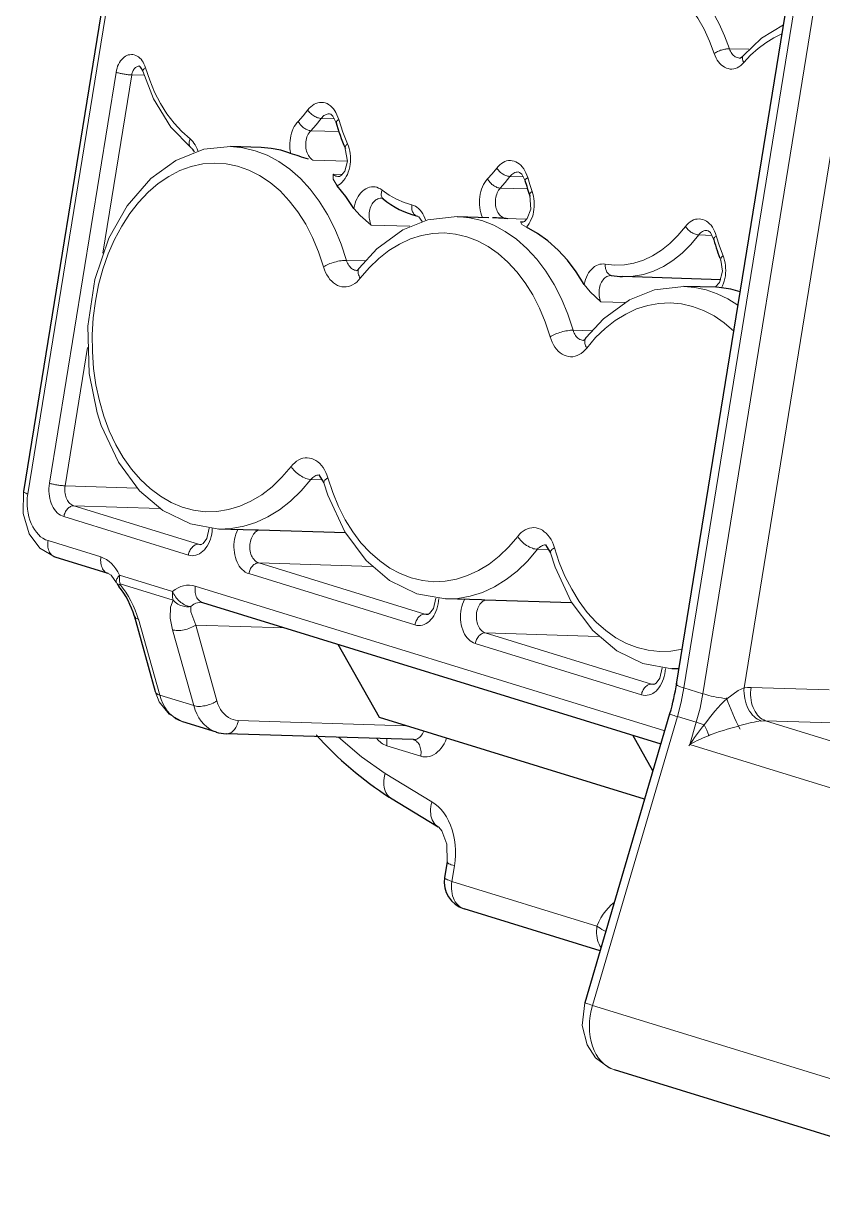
# Model space of a CAD drawing. Header units: millimetres. Extents: x 6 to 3615, y -854 to 0.
# Drawn here: x 82.63 to 85.349, y -129.661 to -125.717 of the extents above; entities that cross this region are included whole.
import ezdxf

# ---------------------------------------------------------------- set-up
doc = ezdxf.new("R2010")
doc.units = ezdxf.units.MM

msp = doc.modelspace()

# ---------------------------------------------------------------- linework, layer by layer
at = {"linetype": 'Continuous', "lineweight": 30}
for points in [[(84.8516, -127.9647), (85.3293, -125.0191)], [(82.9226, -125.5137), (82.6308, -127.3105)], [(83.4391, -126.1402), (83.3352, -126.1367)], [(83.5401, -126.16), (83.5067, -126.1496), (83.4734, -126.1431), (83.4391, -126.1402)], [(83.7543, -126.347), (83.727, -126.3072), (83.6977, -126.2709)], [(84.1058, -126.3743), (84.2137, -126.3778)], [(84.5374, -126.6055), (84.51, -126.5627), (84.4807, -126.5235), (84.4489, -126.4887), (84.4146, -126.4578), (84.3788, -126.432), (84.3415, -126.4111)], [(84.6298, -126.5752), (84.6308, -126.5752)], [(85.0027, -126.5896), (84.6691, -126.5791)], [(85.0042, -126.6169), (84.9873, -126.6154), (84.8759, -126.6125)], [(85.0678, -126.6308), (85.036, -126.6224), (85.0042, -126.6169)], [(83.636, -127.2538), (83.6524, -127.2806)], [(83.726, -127.4507), (83.4302, -127.4417), (83.4188, -127.4412), (83.295, -127.4377)], [(84.4061, -127.4914), (84.423, -127.5183)], [(82.9191, -127.5889), (82.7391, -127.5332)], [(83.2358, -127.6868), (83.2398, -127.6878), (84.7984, -128.1686)], [(84.4961, -127.6883), (84.2003, -127.6794), (84.1888, -127.6789), (84.0656, -127.6754)], [(83.0076, -127.7321), (83.0792, -127.9901)], [(84.7432, -128.3565), (83.8418, -128.0786), (83.7016, -127.83)], [(84.86, -127.9135), (84.8357, -127.913)], [(84.8282, -128.0666), (84.5398, -129.0485)], [(83.288, -128.1288), (83.1727, -128.093)], [(83.9572, -128.1536), (83.9567, -128.1536), (83.3213, -128.1343)], [(84.7715, -128.2605), (84.7029, -128.1392)], [(83.8791, -128.352), (84.0412, -128.4504)], [(84.0715, -128.5698), (84.0631, -128.6225)], [(84.5915, -128.872), (84.1292, -128.7294)], [(85.8862, -129.661), (84.6408, -129.2767)]]:
    msp.add_lwpolyline(points, dxfattribs=at)
at = {"linetype": 'Continuous', "lineweight": 13}
for points in [[(85.5317, -125.1856), (86.1198, -125.3666), (86.1347, -125.2731), (85.3542, -125.0325), (84.8769, -127.9781), (84.9411, -127.998), (85.3731, -125.3328)], [(85.7952, -125.3641), (85.5068, -125.3551), (85.0812, -127.9772)], [(82.9375, -125.5217), (82.6462, -127.3184)], [(85.0315, -125.8041), (85.0151, -125.7603), (84.9962, -125.7191), (84.9749, -125.6803), (84.951, -125.645), (84.9251, -125.6127), (84.8973, -125.5843), (84.868, -125.5595), (84.8366, -125.5386), (84.8043, -125.5217), (84.771, -125.5098), (84.7372, -125.5018), (84.7029, -125.4983)], [(84.9798, -125.8205), (84.9639, -125.7782), (84.9455, -125.7379), (84.9241, -125.7007), (84.9008, -125.6669), (84.8754, -125.636), (84.8476, -125.6092), (84.8183, -125.5858), (84.7879, -125.5669), (84.7561, -125.5525), (84.7233, -125.5426), (84.69, -125.5371), (84.6562, -125.5361), (84.6229, -125.5396), (84.5896, -125.548), (84.5567, -125.5605), (84.5254, -125.5774), (84.4946, -125.5987), (84.4653, -125.6241), (84.4379, -125.6534)], [(85.215, -125.7225), (85.1404, -125.7678), (85.0788, -125.8274)], [(85.21, -125.7539), (85.1822, -125.7668), (85.1548, -125.7837), (85.129, -125.8031), (85.1036, -125.8259), (85.0803, -125.8513)], [(85.0315, -125.8041), (85.0286, -125.8041), (85.0256, -125.8041), (85.0221, -125.8046), (85.0191, -125.8051), (85.0156, -125.8056), (85.0116, -125.8066), (85.0082, -125.8076), (85.0047, -125.8085), (85.0012, -125.8095), (84.9977, -125.811), (84.9942, -125.8125), (84.9908, -125.814), (84.9878, -125.8155), (84.9848, -125.817), (84.9823, -125.819), (84.9798, -125.8205)], [(85.0315, -125.8041), (85.033, -125.8085), (85.035, -125.813), (85.037, -125.817), (85.0395, -125.8205), (85.0425, -125.824), (85.045, -125.8269), (85.0484, -125.8294), (85.0514, -125.8314), (85.0549, -125.8334), (85.0584, -125.8344), (85.0619, -125.8354), (85.0653, -125.8359)], [(85.0315, -125.8041), (85.0977, -125.8061)], [(83.0459, -125.8687), (83.0439, -125.8622), (83.0409, -125.8558), (83.0379, -125.8503), (83.0344, -125.8448), (83.031, -125.8399), (83.027, -125.8359), (83.0225, -125.8319), (83.018, -125.8289), (83.0131, -125.8269), (83.0081, -125.825), (83.0031, -125.824), (82.9982, -125.824), (82.9927, -125.8245), (82.9877, -125.8254), (82.9827, -125.8274), (82.9783, -125.8299), (82.9733, -125.8329), (82.9688, -125.8369), (82.9648, -125.8414), (82.9609, -125.8458), (82.9574, -125.8513), (82.9544, -125.8573), (82.9514, -125.8637), (82.9494, -125.8702), (82.9474, -125.8772), (82.946, -125.8846)], [(84.9798, -125.8205), (84.9828, -125.8284), (84.9863, -125.8359), (84.9898, -125.8429), (84.9942, -125.8488), (84.9992, -125.8548), (85.0042, -125.8598), (85.0097, -125.8637), (85.0151, -125.8672), (85.0211, -125.8702), (85.0271, -125.8717), (85.0335, -125.8732), (85.0395, -125.8732), (85.046, -125.8727), (85.0519, -125.8712), (85.0579, -125.8687), (85.0638, -125.8652), (85.0698, -125.8612), (85.0748, -125.8568), (85.0803, -125.8513)], [(85.0788, -125.8274), (85.0773, -125.8289), (85.0768, -125.8309), (85.0758, -125.8329), (85.0758, -125.8354), (85.0758, -125.8379), (85.0758, -125.8404), (85.0768, -125.8429), (85.0773, -125.8458), (85.0788, -125.8483), (85.0803, -125.8513)], [(83.026, -125.8627), (83.0235, -125.8632), (83.021, -125.8632), (83.019, -125.8642), (83.0165, -125.8652), (83.0141, -125.8667), (83.0121, -125.8682), (83.0101, -125.8702), (83.0081, -125.8722), (83.0061, -125.8747), (83.0046, -125.8777), (83.0031, -125.8801), (83.0021, -125.8836), (83.0011, -125.8866), (83.0001, -125.8901), (82.9991, -125.8931)], [(83.0459, -125.8687), (83.0439, -125.8702), (83.0419, -125.8717), (83.0404, -125.8732), (83.0389, -125.8747), (83.0379, -125.8757), (83.0374, -125.8772), (83.0369, -125.8781), (83.0369, -125.8796), (83.0369, -125.8806)], [(83.2015, -126.1416), (83.1319, -126.071), (83.0732, -125.9751), (83.0369, -125.8806)], [(83.0459, -125.8687), (83.0603, -125.9115), (83.0772, -125.9522), (83.0971, -125.9905), (83.119, -126.0258), (83.1433, -126.0576), (83.1697, -126.086), (83.1975, -126.1108)], [(82.946, -125.8846), (82.7192, -127.2821)], [(83.0414, -125.8946), (82.9991, -125.8931), (82.9012, -126.4991)], [(82.946, -125.8846), (82.9484, -125.8851), (82.9514, -125.8861), (82.9539, -125.8866), (82.9574, -125.8876), (82.9604, -125.8881), (82.9638, -125.8886), (82.9668, -125.8896), (82.9703, -125.8901), (82.9738, -125.8906), (82.9773, -125.8911), (82.9808, -125.8916), (82.9842, -125.8921), (82.9877, -125.8926), (82.9907, -125.8926), (82.9937, -125.8931), (82.9967, -125.8931), (82.9996, -125.8931)], [(83.7031, -126.0447), (83.7006, -126.0367), (83.6972, -126.0288), (83.6937, -126.0213), (83.6897, -126.0149), (83.6852, -126.0084), (83.6798, -126.0029), (83.6748, -125.998), (83.6688, -125.994), (83.6634, -125.991), (83.6569, -125.9885), (83.6509, -125.987), (83.6445, -125.9865), (83.638, -125.987), (83.632, -125.988), (83.6256, -125.99), (83.6196, -125.993), (83.6136, -125.997), (83.6082, -126.0014), (83.6027, -126.0064), (83.5977, -126.0124)], [(83.5649, -126.0512), (83.5818, -126.0323), (83.5977, -126.0124)], [(83.5977, -126.0124), (83.5997, -126.0154), (83.6017, -126.0179), (83.6042, -126.0208), (83.6067, -126.0233), (83.6097, -126.0258), (83.6121, -126.0283), (83.6151, -126.0303), (83.6186, -126.0323), (83.6216, -126.0343), (83.6251, -126.0362), (83.6281, -126.0377), (83.631, -126.0387), (83.6345, -126.0397), (83.6375, -126.0407), (83.6405, -126.0412), (83.6435, -126.0412)], [(83.6713, -126.0258), (83.6673, -126.0258), (83.6638, -126.0268), (83.6599, -126.0278), (83.6564, -126.0298), (83.6529, -126.0318), (83.6494, -126.0343), (83.6464, -126.0377), (83.6435, -126.0412)], [(83.6942, -126.0561), (83.6827, -126.0333), (83.6758, -126.0268), (83.6713, -126.0258)], [(83.5649, -126.0512), (83.5604, -126.0566), (83.556, -126.0626), (83.552, -126.0691), (83.548, -126.076), (83.545, -126.084), (83.5425, -126.0914), (83.5401, -126.0999), (83.5386, -126.1083), (83.5376, -126.1168), (83.5366, -126.1257), (83.5366, -126.1342), (83.5371, -126.1431), (83.5381, -126.1516), (83.5401, -126.16)], [(83.5649, -126.0512), (83.5664, -126.0536), (83.5684, -126.0566), (83.5704, -126.0596), (83.5724, -126.0621), (83.5749, -126.0651), (83.5773, -126.0676), (83.5798, -126.0701), (83.5823, -126.072), (83.5853, -126.074), (83.5883, -126.076), (83.5908, -126.0775), (83.5937, -126.079), (83.5967, -126.0805), (83.5997, -126.0815), (83.6027, -126.082), (83.6052, -126.0825), (83.6077, -126.083)], [(83.6077, -126.083), (83.6261, -126.0626), (83.6435, -126.0412)], [(83.6887, -126.0427), (83.6435, -126.0412)], [(83.7031, -126.0447), (83.7011, -126.0462), (83.6991, -126.0477), (83.6977, -126.0487), (83.6962, -126.0502), (83.6952, -126.0517), (83.6947, -126.0527), (83.6942, -126.0536), (83.6937, -126.0551), (83.6942, -126.0561)], [(83.7031, -126.0447), (83.7165, -126.0875), (83.7325, -126.1272)], [(83.1975, -126.1108), (83.1965, -126.1143), (83.1955, -126.1173), (83.195, -126.1203), (83.1945, -126.1232), (83.1945, -126.1262), (83.195, -126.1292), (83.1955, -126.1317), (83.196, -126.1342), (83.197, -126.1362), (83.1985, -126.1382), (83.2, -126.1402), (83.2015, -126.1416)], [(83.2244, -126.1516), (83.2219, -126.1446), (83.2184, -126.1377), (83.2149, -126.1312), (83.2109, -126.1252), (83.207, -126.1198), (83.2025, -126.1153), (83.1975, -126.1108)], [(83.6077, -126.083), (83.6047, -126.0865), (83.6022, -126.0904), (83.5992, -126.0944), (83.5972, -126.0994), (83.5952, -126.1039), (83.5937, -126.1093), (83.5923, -126.1148), (83.5913, -126.1203), (83.5908, -126.1257), (83.5908, -126.1312), (83.5913, -126.1367), (83.5918, -126.1421), (83.5928, -126.1476), (83.5937, -126.1531), (83.5957, -126.158), (83.5977, -126.1625), (83.6002, -126.167), (83.6027, -126.171), (83.6057, -126.175), (83.6087, -126.1779), (83.6121, -126.1804), (83.6156, -126.1829)], [(83.6077, -126.083), (83.7031, -126.086)], [(83.3352, -126.1367), (83.2447, -126.1461), (83.1493, -126.1839), (83.0638, -126.2455), (82.9837, -126.338), (82.9216, -126.4484), (82.8739, -126.5886), (82.8505, -126.7477), (82.855, -126.9088), (82.8823, -127.043)], [(83.7295, -126.524), (83.7116, -126.4693), (83.6897, -126.4171), (83.6648, -126.3683), (83.637, -126.3231), (83.6062, -126.2823), (83.5729, -126.246), (83.5371, -126.2142), (83.4993, -126.1879), (83.46, -126.1665), (83.4192, -126.1511), (83.3775, -126.1411), (83.3352, -126.1367)], [(83.6977, -126.2709), (83.7036, -126.2674), (83.7091, -126.2634), (83.7146, -126.2585), (83.7195, -126.2525), (83.7245, -126.246), (83.7285, -126.2391), (83.7325, -126.2316), (83.7354, -126.2237), (83.7384, -126.2152), (83.7404, -126.2063), (83.7419, -126.1973), (83.7429, -126.1884), (83.7434, -126.1794), (83.7429, -126.17), (83.7419, -126.161), (83.7404, -126.1521), (83.7384, -126.1436), (83.7359, -126.1352), (83.733, -126.1272)], [(83.7255, -126.1441), (83.7325, -126.1869), (83.7235, -126.2202), (83.7126, -126.2346), (83.7056, -126.2386), (83.7031, -126.2391)], [(83.733, -126.1272), (83.7305, -126.1292), (83.729, -126.1317), (83.7275, -126.1337), (83.7265, -126.1357), (83.7255, -126.1372), (83.725, -126.1392), (83.725, -126.1406), (83.725, -126.1426), (83.7255, -126.1441)], [(83.6514, -126.5458), (83.6345, -126.4946), (83.6141, -126.4459), (83.5908, -126.4007), (83.5644, -126.3589), (83.5351, -126.3211), (83.5038, -126.2878), (83.47, -126.259), (83.4342, -126.2351), (83.3969, -126.2167), (83.3586, -126.2033), (83.3198, -126.1953), (83.2805, -126.1929), (83.2408, -126.1958), (83.2015, -126.2048), (83.1632, -126.2187), (83.1254, -126.2386), (83.0891, -126.2629), (83.0548, -126.2923), (83.0225, -126.3266), (82.9927, -126.3649), (82.9653, -126.4071), (82.9405, -126.4534), (82.9191, -126.5021), (82.9012, -126.5538), (82.8868, -126.6075), (82.8759, -126.6632), (82.8684, -126.7198), (82.8649, -126.777), (82.8654, -126.8342), (82.8694, -126.8914), (82.8773, -126.947), (82.8893, -127.0017), (82.9047, -127.0539), (82.9231, -127.1036), (82.9455, -127.1509), (82.9703, -127.1941), (82.9982, -127.2339), (83.029, -127.2692), (83.0618, -127.3), (83.0966, -127.3264), (83.1329, -127.3473), (83.1707, -127.3632), (83.2094, -127.3736), (83.2487, -127.3786), (83.2885, -127.3781), (83.3278, -127.3716), (83.3665, -127.3602), (83.4048, -127.3433), (83.4416, -127.3209), (83.4769, -127.2936), (83.5102, -127.2617), (83.5411, -127.225)], [(83.7325, -126.1864), (83.6156, -126.1829)], [(84.3455, -126.2426), (84.343, -126.2341), (84.3395, -126.2262), (84.336, -126.2192), (84.332, -126.2122), (84.3271, -126.2058), (84.3221, -126.2003), (84.3171, -126.1958), (84.3112, -126.1919), (84.3052, -126.1884), (84.2992, -126.1864), (84.2933, -126.1849), (84.2868, -126.1844), (84.2803, -126.1844), (84.2739, -126.1859), (84.2679, -126.1879), (84.2619, -126.1909), (84.256, -126.1943), (84.2505, -126.1988), (84.245, -126.2043), (84.2401, -126.2103)], [(83.6977, -126.2709), (83.6847, -126.248), (83.6842, -126.2311)], [(83.7151, -126.2321), (83.6842, -126.2311)], [(83.6842, -126.2311), (83.6867, -126.2336), (83.6902, -126.2356), (83.6932, -126.2371), (83.6967, -126.2381), (83.6996, -126.2386), (83.7031, -126.2391)], [(84.2092, -126.2465), (84.2251, -126.2291), (84.2401, -126.2103)], [(84.2401, -126.2103), (84.242, -126.2127), (84.244, -126.2152), (84.246, -126.2177), (84.2485, -126.2202), (84.251, -126.2227), (84.2535, -126.2247), (84.2565, -126.2272), (84.2594, -126.2291), (84.2624, -126.2311), (84.2654, -126.2326), (84.2684, -126.2341), (84.2714, -126.2356), (84.2744, -126.2366), (84.2773, -126.2376), (84.2798, -126.2381), (84.2828, -126.2386), (84.2853, -126.2391)], [(84.3136, -126.2232), (84.3097, -126.2237), (84.3062, -126.2242), (84.3022, -126.2252), (84.2987, -126.2272), (84.2952, -126.2291), (84.2918, -126.2321), (84.2883, -126.2351), (84.2853, -126.2391)], [(84.3365, -126.2535), (84.3251, -126.2306), (84.3176, -126.2247), (84.3136, -126.2232)], [(83.8508, -126.2848), (83.8448, -126.2808), (83.8388, -126.2779), (83.8329, -126.2754), (83.8269, -126.2739), (83.8205, -126.2734), (83.814, -126.2739), (83.8075, -126.2749), (83.8016, -126.2774), (83.7956, -126.2804), (83.7896, -126.2838), (83.7842, -126.2883), (83.7787, -126.2938), (83.7737, -126.2997), (83.7692, -126.3062), (83.7653, -126.3137), (83.7618, -126.3216), (83.7588, -126.3296), (83.7563, -126.338), (83.7543, -126.347)], [(84.2092, -126.2465), (84.2043, -126.2525), (84.1998, -126.259), (84.1958, -126.2659), (84.1918, -126.2734), (84.1888, -126.2813), (84.1864, -126.2898), (84.1839, -126.2987), (84.1824, -126.3077), (84.1819, -126.3166), (84.1814, -126.3261), (84.1819, -126.335), (84.1829, -126.3445), (84.1844, -126.3529), (84.1864, -126.3619), (84.1888, -126.3698), (84.1923, -126.3778)], [(84.2092, -126.2465), (84.2107, -126.2495), (84.2127, -126.252), (84.2147, -126.255), (84.2167, -126.2575), (84.2192, -126.2605), (84.2217, -126.2629), (84.2241, -126.2654), (84.2271, -126.2674), (84.2296, -126.2694), (84.2326, -126.2714), (84.2356, -126.2729), (84.2386, -126.2744), (84.2411, -126.2759), (84.244, -126.2769), (84.247, -126.2774), (84.2495, -126.2779), (84.2525, -126.2784)], [(84.2525, -126.2784), (84.2694, -126.259), (84.2853, -126.2391)], [(84.331, -126.2401), (84.2853, -126.2391)], [(84.3455, -126.2426), (84.3435, -126.2441), (84.3415, -126.2451), (84.34, -126.2465), (84.3385, -126.248), (84.3375, -126.249), (84.337, -126.2505), (84.3365, -126.2515), (84.336, -126.2525), (84.3365, -126.2535)], [(84.3455, -126.2426), (84.3524, -126.2659), (84.3604, -126.2893)], [(83.8478, -126.3127), (83.8438, -126.3127), (83.8398, -126.3137), (83.8364, -126.3147), (83.8324, -126.3166), (83.8289, -126.3186), (83.8259, -126.3216), (83.8224, -126.3246), (83.8195, -126.3281), (83.817, -126.3321), (83.8145, -126.3365), (83.812, -126.341), (83.8105, -126.346), (83.809, -126.3514), (83.8075, -126.3564), (83.807, -126.3619), (83.8065, -126.3679), (83.8065, -126.3733), (83.8065, -126.3788), (83.8075, -126.3843), (83.8085, -126.3897), (83.81, -126.3947), (83.8115, -126.3997), (83.8135, -126.4041)], [(83.8508, -126.2848), (83.8493, -126.2878), (83.8488, -126.2913), (83.8483, -126.2943), (83.8478, -126.2973), (83.8478, -126.3002), (83.8478, -126.3027), (83.8483, -126.3057), (83.8493, -126.3082), (83.8503, -126.3102), (83.8513, -126.3122), (83.8528, -126.3142), (83.8548, -126.3156)], [(83.8508, -126.2848), (83.8746, -126.3017), (83.8995, -126.3161), (83.9254, -126.3271), (83.9512, -126.335)], [(84.2525, -126.2784), (84.2495, -126.2818), (84.2465, -126.2853), (84.244, -126.2898), (84.242, -126.2943), (84.2401, -126.2992), (84.2386, -126.3042), (84.2371, -126.3097), (84.2361, -126.3152), (84.2356, -126.3206), (84.2356, -126.3261), (84.2356, -126.3316), (84.2361, -126.337), (84.2371, -126.3425), (84.2386, -126.3475), (84.2401, -126.3524), (84.242, -126.3569), (84.2445, -126.3614), (84.247, -126.3654), (84.2495, -126.3693), (84.253, -126.3723), (84.256, -126.3753), (84.2594, -126.3773), (84.2629, -126.3793), (84.2669, -126.3808), (84.2704, -126.3813)], [(84.2525, -126.2784), (84.3445, -126.2808)], [(84.3524, -126.3032), (84.3564, -126.35), (84.344, -126.3818), (84.3345, -126.3917), (84.3295, -126.3937), (84.3281, -126.3937)], [(84.3415, -126.4111), (84.346, -126.4051), (84.3504, -126.3987), (84.3544, -126.3917), (84.3579, -126.3843), (84.3614, -126.3763), (84.3638, -126.3679), (84.3653, -126.3589), (84.3668, -126.3504), (84.3678, -126.3415), (84.3678, -126.3321), (84.3678, -126.3231), (84.3668, -126.3142), (84.3653, -126.3057), (84.3629, -126.2973), (84.3604, -126.2893)], [(84.3604, -126.2893), (84.3584, -126.2908), (84.3564, -126.2928), (84.3549, -126.2943), (84.3539, -126.2958), (84.3529, -126.2978), (84.3524, -126.2992), (84.3519, -126.3007), (84.3519, -126.3017), (84.3524, -126.3032)], [(83.7543, -126.347), (83.7757, -126.3718), (83.8135, -126.4041)], [(83.9989, -126.3882), (83.996, -126.3803), (83.9925, -126.3723), (83.989, -126.3654), (83.9845, -126.3589), (83.9795, -126.3529), (83.9746, -126.348), (83.9691, -126.3435), (83.9636, -126.34), (83.9577, -126.337), (83.9512, -126.335)], [(83.9512, -126.335), (83.9512, -126.3385), (83.9512, -126.3425), (83.9512, -126.346), (83.9517, -126.349), (83.9522, -126.3524), (83.9532, -126.3554), (83.9542, -126.3584), (83.9557, -126.3614), (83.9572, -126.3639), (83.9587, -126.3664), (83.9607, -126.3683), (83.9626, -126.3698), (83.9651, -126.3713), (83.9676, -126.3723), (83.9701, -126.3733)], [(84.1058, -126.3743), (84.0064, -126.3862), (83.9214, -126.4205), (83.8329, -126.4847), (83.7727, -126.5503)], [(83.9701, -126.3733), (83.9751, -126.3758), (83.987, -126.3917)], [(84.5001, -126.7616), (84.4817, -126.7069), (84.4603, -126.6547), (84.4354, -126.606), (84.4071, -126.5607), (84.3763, -126.52), (84.343, -126.4837), (84.3072, -126.4519), (84.2694, -126.4255), (84.2301, -126.4041), (84.1893, -126.3887), (84.1476, -126.3788), (84.1058, -126.3743)], [(84.2704, -126.3813), (84.343, -126.3838)], [(84.3415, -126.4111), (84.3261, -126.4017), (84.3206, -126.3927)], [(84.3206, -126.3927), (84.332, -126.3932)], [(84.3206, -126.3927), (84.3241, -126.3937), (84.3281, -126.3937)], [(84.9868, -126.4409), (84.9843, -126.433), (84.9813, -126.425), (84.9773, -126.4176), (84.9734, -126.4106), (84.9689, -126.4046), (84.9639, -126.3992), (84.9585, -126.3942), (84.953, -126.3902), (84.947, -126.3872), (84.9411, -126.3848), (84.9346, -126.3833), (84.9281, -126.3828), (84.9222, -126.3833), (84.9157, -126.3843), (84.9097, -126.3862), (84.9033, -126.3892), (84.8978, -126.3927), (84.8918, -126.3972), (84.8869, -126.4027), (84.8819, -126.4086)], [(84.4215, -126.7835), (84.4051, -126.7333), (84.3857, -126.686), (84.3629, -126.6413), (84.337, -126.6), (84.3092, -126.5627), (84.2783, -126.5299), (84.2455, -126.5011), (84.2112, -126.4767), (84.1754, -126.4573), (84.1381, -126.4434), (84.0999, -126.4345), (84.0616, -126.4305), (84.0228, -126.432), (83.9845, -126.4389), (83.9467, -126.4509), (83.9094, -126.4683), (83.8737, -126.4906), (83.8393, -126.5175), (83.8065, -126.5488), (83.7762, -126.5846)], [(83.9452, -126.4081), (83.8135, -126.4041)], [(84.6094, -126.5369), (84.6423, -126.5399), (84.6746, -126.5389), (84.7069, -126.5329), (84.7392, -126.523), (84.77, -126.508), (84.8004, -126.4892), (84.8292, -126.4663), (84.8565, -126.4389), (84.8819, -126.4086)], [(84.8819, -126.4086), (84.8834, -126.4111), (84.8854, -126.4136), (84.8879, -126.4161), (84.8898, -126.4186), (84.8923, -126.421), (84.8953, -126.4235), (84.8978, -126.4255), (84.9008, -126.4275), (84.9038, -126.4295), (84.9067, -126.431), (84.9097, -126.4325), (84.9127, -126.434), (84.9157, -126.435), (84.9187, -126.436), (84.9217, -126.437), (84.9246, -126.437), (84.9271, -126.4375)], [(84.955, -126.422), (84.9515, -126.422), (84.9475, -126.4225), (84.944, -126.424), (84.9401, -126.4255), (84.9366, -126.428), (84.9331, -126.4305), (84.9301, -126.434), (84.9271, -126.4375)], [(84.9778, -126.4519), (84.9669, -126.4295), (84.9594, -126.423), (84.955, -126.422)], [(84.6691, -126.5791), (84.7044, -126.5777), (84.7392, -126.5717), (84.7735, -126.5603), (84.8073, -126.5443), (84.8396, -126.524), (84.8705, -126.4991), (84.8998, -126.4703), (84.9271, -126.4375)], [(84.9729, -126.4389), (84.9271, -126.4375)], [(84.9868, -126.4409), (84.9848, -126.4424), (84.9833, -126.4439), (84.9813, -126.4449), (84.9803, -126.4464), (84.9793, -126.4474), (84.9783, -126.4489), (84.9778, -126.4499), (84.9778, -126.4509), (84.9778, -126.4519)], [(84.9868, -126.4409), (84.9977, -126.4752), (85.0097, -126.508)], [(85.0097, -126.508), (85.0077, -126.51), (85.0062, -126.5115), (85.0047, -126.5135), (85.0032, -126.5155), (85.0027, -126.517), (85.0022, -126.519), (85.0017, -126.5205), (85.0017, -126.522), (85.0022, -126.5235)], [(85.0042, -126.6169), (85.0077, -126.61), (85.0112, -126.602), (85.0136, -126.5941), (85.0156, -126.5856), (85.0176, -126.5767), (85.0186, -126.5677), (85.0191, -126.5588), (85.0186, -126.5498), (85.0181, -126.5414), (85.0171, -126.5324), (85.0151, -126.524), (85.0126, -126.5155), (85.0097, -126.508)], [(83.7295, -126.524), (83.7255, -126.524), (83.7205, -126.524), (83.7161, -126.5245), (83.7111, -126.525), (83.7056, -126.5259), (83.7001, -126.5269), (83.6947, -126.5284), (83.6892, -126.5299), (83.6842, -126.5314), (83.6788, -126.5334), (83.6733, -126.5349), (83.6683, -126.5369), (83.6638, -126.5394), (83.6594, -126.5414), (83.6554, -126.5433), (83.6514, -126.5458)], [(83.6514, -126.5458), (83.6544, -126.5558), (83.6584, -126.5647), (83.6629, -126.5732), (83.6678, -126.5811), (83.6733, -126.5886), (83.6793, -126.5951), (83.6852, -126.6005), (83.6922, -126.605), (83.6991, -126.609), (83.7061, -126.6115), (83.7136, -126.6134), (83.721, -126.6139), (83.7285, -126.6139), (83.7359, -126.6125), (83.7434, -126.61), (83.7504, -126.607), (83.7573, -126.6025), (83.7643, -126.5975), (83.7702, -126.5911), (83.7762, -126.5846)], [(83.7926, -126.5259), (83.7295, -126.524)], [(83.7295, -126.524), (83.731, -126.5289), (83.733, -126.5334), (83.7349, -126.5374), (83.7374, -126.5414), (83.7404, -126.5453), (83.7434, -126.5483), (83.7464, -126.5513), (83.7499, -126.5533), (83.7528, -126.5553), (83.7568, -126.5568), (83.7603, -126.5578), (83.7638, -126.5583)], [(83.7727, -126.5503), (83.7707, -126.5528), (83.7697, -126.5558), (83.7692, -126.5588), (83.7687, -126.5617), (83.7692, -126.5652), (83.7697, -126.5687), (83.7707, -126.5727), (83.7722, -126.5767), (83.7742, -126.5806), (83.7762, -126.5846)], [(84.6094, -126.5369), (84.6035, -126.5359), (84.597, -126.5364), (84.5911, -126.5374), (84.5851, -126.5394), (84.5791, -126.5419), (84.5732, -126.5453), (84.5677, -126.5498), (84.5622, -126.5548), (84.5572, -126.5603), (84.5528, -126.5667), (84.5488, -126.5732), (84.5453, -126.5806), (84.5418, -126.5886), (84.5393, -126.597), (84.5374, -126.6055)], [(84.6094, -126.5369), (84.6094, -126.5404), (84.6094, -126.5443), (84.6099, -126.5478), (84.6104, -126.5513), (84.6109, -126.5548), (84.6119, -126.5578), (84.6134, -126.5607), (84.6149, -126.5637), (84.6169, -126.5662), (84.6189, -126.5687), (84.6209, -126.5707), (84.6234, -126.5722), (84.6254, -126.5737), (84.6283, -126.5747), (84.6308, -126.5752)], [(85.0022, -126.5235), (85.0082, -126.5607), (84.9982, -126.5995), (84.9833, -126.6154)], [(84.6298, -126.5752), (84.6259, -126.5752), (84.6224, -126.5762), (84.6184, -126.5772), (84.6149, -126.5786), (84.6114, -126.5811), (84.608, -126.5836), (84.605, -126.5866), (84.602, -126.5901), (84.599, -126.5941), (84.597, -126.598), (84.5945, -126.6025), (84.5925, -126.6075), (84.5911, -126.6125), (84.5901, -126.6179), (84.5891, -126.6229), (84.5886, -126.6284), (84.5886, -126.6338), (84.5886, -126.6393), (84.5891, -126.6448), (84.5901, -126.6497), (84.5911, -126.6552), (84.5925, -126.6602), (84.5945, -126.6647)], [(84.5374, -126.6055), (84.5577, -126.6313), (84.5945, -126.6647)], [(84.8759, -126.6125), (84.7765, -126.6239), (84.6915, -126.6582), (84.603, -126.7223), (84.5428, -126.7879)], [(85.0604, -126.6766), (85.0256, -126.6547), (84.9893, -126.6373), (84.952, -126.6239), (84.9142, -126.6159), (84.8759, -126.6125)], [(85.046, -126.7651), (85.0136, -126.7367), (84.9793, -126.7129), (84.943, -126.694), (84.9063, -126.6806), (84.8685, -126.6716), (84.8302, -126.6681), (84.7919, -126.6701), (84.7536, -126.6771), (84.7158, -126.689), (84.679, -126.7064), (84.6433, -126.7283), (84.6089, -126.7551), (84.5766, -126.7865), (84.5468, -126.8223)], [(84.5945, -126.6647), (84.6756, -126.6671)], [(84.5001, -126.7616), (84.4956, -126.7616), (84.4911, -126.7616), (84.4862, -126.7621), (84.4812, -126.7631), (84.4757, -126.7636), (84.4707, -126.7646), (84.4653, -126.7661), (84.4598, -126.7676), (84.4543, -126.7691), (84.4489, -126.771), (84.4439, -126.7725), (84.4389, -126.7745), (84.4339, -126.777), (84.4295, -126.779), (84.4255, -126.7815), (84.4215, -126.7835)], [(84.4215, -126.7835), (84.425, -126.7934), (84.4285, -126.8024), (84.433, -126.8108), (84.4379, -126.8188), (84.4434, -126.8262), (84.4494, -126.8327), (84.4558, -126.8382), (84.4623, -126.8426), (84.4692, -126.8466), (84.4767, -126.8491), (84.4842, -126.8511), (84.4916, -126.8516), (84.4991, -126.8516), (84.5065, -126.8501), (84.5135, -126.8476), (84.521, -126.8446), (84.5279, -126.8402), (84.5344, -126.8352), (84.5408, -126.8287), (84.5468, -126.8223)], [(84.5001, -126.7616), (84.5632, -126.7636)], [(84.5001, -126.7616), (84.5016, -126.7666), (84.5031, -126.771), (84.5055, -126.775), (84.508, -126.779), (84.5105, -126.783), (84.5135, -126.786), (84.5165, -126.7889), (84.52, -126.7909), (84.5234, -126.7929), (84.5269, -126.7944), (84.5304, -126.7954), (84.5344, -126.7959)], [(84.5428, -126.7879), (84.5413, -126.7904), (84.5403, -126.7934), (84.5393, -126.7964), (84.5393, -126.7994), (84.5393, -126.8029), (84.5398, -126.8063), (84.5408, -126.8103), (84.5423, -126.8143), (84.5443, -126.8183), (84.5468, -126.8223)], [(83.018, -127.2985), (82.7729, -127.2906), (82.849, -126.8203)], [(83.295, -127.4377), (83.199, -127.4203), (83.1055, -127.3751), (83.026, -127.3075), (82.9539, -127.21), (82.8957, -127.0853), (82.8823, -127.043)], [(83.6663, -127.2637), (83.6629, -127.2538), (83.6589, -127.2448), (83.6549, -127.2359), (83.6499, -127.2279), (83.6445, -127.221), (83.6385, -127.2145), (83.632, -127.209), (83.6256, -127.2041), (83.6186, -127.2006), (83.6112, -127.1976), (83.6037, -127.1961), (83.5962, -127.1951), (83.5888, -127.1956), (83.5813, -127.1971), (83.5744, -127.1991), (83.5669, -127.2026), (83.5599, -127.2071), (83.5535, -127.212), (83.547, -127.218), (83.5411, -127.225)], [(83.5411, -127.225), (83.544, -127.2294), (83.547, -127.2334), (83.5505, -127.2374), (83.5545, -127.2414), (83.5585, -127.2453), (83.5624, -127.2488), (83.5669, -127.2523), (83.5719, -127.2553), (83.5763, -127.2583), (83.5813, -127.2607), (83.5863, -127.2632), (83.5908, -127.2652), (83.5957, -127.2667), (83.6002, -127.2677), (83.6047, -127.2687), (83.6087, -127.2687)], [(83.6365, -127.2538), (83.6325, -127.2543), (83.629, -127.2548), (83.6251, -127.2558), (83.6216, -127.2578), (83.6181, -127.2598), (83.6146, -127.2622), (83.6116, -127.2652), (83.6087, -127.2687)], [(82.7192, -127.2821), (82.7183, -127.2906), (82.7178, -127.2995), (82.7178, -127.3085), (82.7183, -127.3174), (82.7192, -127.3259), (82.7207, -127.3343), (82.7232, -127.3423), (82.7257, -127.3502), (82.7292, -127.3577), (82.7327, -127.3647), (82.7366, -127.3711), (82.7411, -127.3766), (82.7461, -127.3821), (82.7516, -127.3865), (82.757, -127.39), (82.7625, -127.393), (82.7685, -127.3955)], [(82.7192, -127.2821), (82.7217, -127.2826), (82.7247, -127.2836), (82.7272, -127.2841), (82.7307, -127.2851), (82.7337, -127.2856), (82.7371, -127.2861), (82.7406, -127.2871), (82.7441, -127.2876), (82.7476, -127.2881), (82.7511, -127.2886), (82.7545, -127.2891), (82.7575, -127.2896), (82.761, -127.2901), (82.764, -127.2901), (82.767, -127.2906), (82.77, -127.2906), (82.7729, -127.2906)], [(82.7729, -127.2906), (82.7719, -127.296), (82.7719, -127.3015), (82.7719, -127.3065), (82.7719, -127.312), (82.7729, -127.3169), (82.7739, -127.3219), (82.7749, -127.3269), (82.7764, -127.3318), (82.7784, -127.3363), (82.7809, -127.3403), (82.7834, -127.3443), (82.7859, -127.3478), (82.7888, -127.3507), (82.7918, -127.3532), (82.7953, -127.3557), (82.7988, -127.3577), (82.8023, -127.3587)], [(83.295, -127.4377), (83.3377, -127.4357), (83.38, -127.4283), (83.4217, -127.4154), (83.4625, -127.3965), (83.5018, -127.3721), (83.5396, -127.3428), (83.5754, -127.308), (83.6087, -127.2687)], [(83.6484, -127.2702), (83.6087, -127.2687)], [(83.6663, -127.2637), (83.6629, -127.2657), (83.6604, -127.2677), (83.6579, -127.2697), (83.6559, -127.2717), (83.6544, -127.2737), (83.6534, -127.2757), (83.6524, -127.2777), (83.6524, -127.2791), (83.6524, -127.2806)], [(84.0656, -127.6754), (83.9691, -127.6585), (83.8756, -127.6127), (83.7966, -127.5451), (83.724, -127.4477), (83.6658, -127.3229), (83.6524, -127.2806)], [(83.6663, -127.2637), (83.6827, -127.3139), (83.7021, -127.3612), (83.725, -127.4059), (83.7509, -127.4467), (83.7787, -127.484), (83.8095, -127.5173), (83.8423, -127.5461), (83.8766, -127.5705), (83.9124, -127.5894), (83.9497, -127.6038), (83.988, -127.6127), (84.0263, -127.6167), (84.0651, -127.6147), (84.1033, -127.6083), (84.1411, -127.5958), (84.1784, -127.5789), (84.2142, -127.5566), (84.2485, -127.5297), (84.2813, -127.4984), (84.3116, -127.4626)], [(82.7391, -127.5332), (82.6869, -127.5024), (82.6511, -127.4541), (82.6303, -127.3845), (82.6308, -127.3105)], [(82.6308, -127.3105), (82.6313, -127.3115), (82.6317, -127.312), (82.6327, -127.3129), (82.6347, -127.3139), (82.6367, -127.3149), (82.6392, -127.3159), (82.6427, -127.3174), (82.6462, -127.3184)], [(82.6462, -127.3184), (82.6442, -127.3313), (82.6437, -127.3443), (82.6437, -127.3577), (82.6447, -127.3706), (82.6467, -127.3835), (82.6491, -127.396), (82.6531, -127.4079), (82.6571, -127.4193), (82.6626, -127.4298), (82.6685, -127.4397), (82.675, -127.4487), (82.682, -127.4566), (82.6894, -127.4636), (82.6974, -127.4691), (82.7058, -127.474), (82.7148, -127.477)], [(82.8023, -127.3587), (82.7993, -127.3592), (82.7968, -127.3592), (82.7938, -127.3602), (82.7908, -127.3612), (82.7884, -127.3627), (82.7859, -127.3647), (82.7834, -127.3666), (82.7809, -127.3691), (82.7784, -127.3721), (82.7764, -127.3746), (82.7744, -127.3781), (82.7729, -127.3811), (82.7714, -127.3845), (82.77, -127.388), (82.769, -127.392), (82.7685, -127.3955)], [(83.0951, -127.3681), (82.8023, -127.3587), (83.2259, -127.4894), (83.2373, -127.4899)], [(83.192, -127.5262), (82.7685, -127.3955)], [(83.192, -127.5262), (83.1985, -127.5277), (83.2045, -127.5282), (83.2109, -127.5277), (83.2174, -127.5267), (83.2239, -127.5247), (83.2298, -127.5218), (83.2358, -127.5178), (83.2413, -127.5133), (83.2467, -127.5078), (83.2517, -127.5019), (83.2562, -127.4954), (83.2602, -127.4879), (83.2636, -127.48), (83.2666, -127.472), (83.2691, -127.4631), (83.2711, -127.4546), (83.2726, -127.4452), (83.2731, -127.4362)], [(83.2626, -127.4348), (83.2542, -127.4701), (83.2418, -127.487), (83.2358, -127.4904), (83.2333, -127.4909)], [(83.3601, -127.4392), (83.3566, -127.4472), (83.3536, -127.4551), (83.3511, -127.4636), (83.3491, -127.472), (83.3477, -127.481), (83.3467, -127.4899), (83.3467, -127.4989), (83.3472, -127.5083), (83.3482, -127.5173), (83.3496, -127.5257), (83.3516, -127.5342), (83.3541, -127.5426), (83.3576, -127.5501), (83.3611, -127.5576), (83.3651, -127.564), (83.3695, -127.57), (83.3745, -127.5754), (83.38, -127.5799), (83.3854, -127.5839), (83.3914, -127.5874), (83.3974, -127.5894)], [(83.4302, -127.4417), (83.4262, -127.4437), (83.4227, -127.4457), (83.4192, -127.4487), (83.4163, -127.4522), (83.4133, -127.4556), (83.4108, -127.4601), (83.4083, -127.4646), (83.4063, -127.4691), (83.4043, -127.474), (83.4028, -127.4795), (83.4018, -127.485), (83.4013, -127.4904), (83.4009, -127.4959), (83.4009, -127.5019), (83.4013, -127.5073), (83.4018, -127.5128), (83.4033, -127.5183), (83.4048, -127.5232), (83.4068, -127.5282), (83.4088, -127.5327), (83.4113, -127.5367), (83.4143, -127.5406), (83.4173, -127.5441), (83.4202, -127.5471), (83.4237, -127.5496), (83.4277, -127.5516), (83.4312, -127.5531)], [(84.4364, -127.5014), (84.4335, -127.4914), (84.4295, -127.4825), (84.425, -127.4735), (84.42, -127.4656), (84.4146, -127.4586), (84.4086, -127.4522), (84.4021, -127.4467), (84.3957, -127.4417), (84.3887, -127.4382), (84.3817, -127.4353), (84.3743, -127.4338), (84.3668, -127.4328), (84.3594, -127.4333), (84.3519, -127.4348), (84.3445, -127.4367), (84.3375, -127.4402), (84.3305, -127.4447), (84.3236, -127.4497), (84.3176, -127.4556), (84.3116, -127.4626)], [(82.7148, -127.477), (82.7138, -127.4825), (82.7138, -127.4879), (82.7138, -127.4934), (82.7143, -127.4989), (82.7153, -127.5039), (82.7168, -127.5083), (82.7183, -127.5128), (82.7202, -127.5173), (82.7227, -127.5208), (82.7257, -127.5242), (82.7287, -127.5272), (82.7317, -127.5297), (82.7357, -127.5317), (82.7391, -127.5332)], [(82.8942, -127.5327), (82.7148, -127.477)], [(83.2259, -127.4894), (83.2229, -127.4894), (83.2204, -127.4899), (83.2174, -127.4909), (83.2149, -127.4919), (83.2119, -127.4934), (83.2094, -127.4954), (83.207, -127.4974), (83.2045, -127.4999), (83.202, -127.5024), (83.2, -127.5054), (83.198, -127.5083), (83.1965, -127.5118), (83.195, -127.5153), (83.1935, -127.5188), (83.1925, -127.5223), (83.192, -127.5262)], [(83.2259, -127.4894), (83.2293, -127.4904), (83.2333, -127.4909)], [(84.3116, -127.4626), (84.3141, -127.4671), (84.3176, -127.471), (84.3206, -127.475), (84.3246, -127.479), (84.3286, -127.483), (84.333, -127.4865), (84.3375, -127.4899), (84.342, -127.4934), (84.3469, -127.4959), (84.3514, -127.4989), (84.3564, -127.5009), (84.3614, -127.5029), (84.3658, -127.5044), (84.3703, -127.5054), (84.3748, -127.5063), (84.3793, -127.5063)], [(84.4066, -127.4914), (84.4031, -127.4919), (84.3991, -127.4924), (84.3957, -127.4934), (84.3922, -127.4954), (84.3887, -127.4974), (84.3852, -127.4999), (84.3817, -127.5029), (84.3793, -127.5063)], [(82.8942, -127.5327), (82.8937, -127.5382), (82.8933, -127.5436), (82.8937, -127.5491), (82.8942, -127.5541), (82.8952, -127.559), (82.8962, -127.564), (82.8982, -127.5685), (82.9002, -127.5725), (82.9027, -127.5764), (82.9052, -127.5799), (82.9082, -127.5829), (82.9116, -127.5854), (82.9151, -127.5874), (82.9191, -127.5889)], [(82.9579, -127.5948), (82.9524, -127.5834), (82.9455, -127.573), (82.9385, -127.5635), (82.9305, -127.5546), (82.9221, -127.5476), (82.9131, -127.5411), (82.9037, -127.5362), (82.8942, -127.5327)], [(84.0656, -127.6754), (84.1078, -127.6734), (84.1501, -127.6659), (84.1918, -127.653), (84.2326, -127.6341), (84.2719, -127.6098), (84.3097, -127.5804), (84.3455, -127.5456), (84.3793, -127.5063)], [(84.419, -127.5078), (84.3793, -127.5063)], [(84.4364, -127.5014), (84.4335, -127.5034), (84.4305, -127.5054), (84.428, -127.5073), (84.426, -127.5093), (84.4245, -127.5113), (84.4235, -127.5133), (84.423, -127.5153), (84.4225, -127.5168), (84.423, -127.5183)], [(84.8357, -127.913), (84.7372, -127.8951), (84.6487, -127.8519), (84.5667, -127.7828), (84.4936, -127.6848), (84.4389, -127.5675), (84.423, -127.5183)], [(84.4364, -127.5014), (84.4528, -127.5511), (84.4722, -127.5983), (84.4951, -127.6426), (84.5205, -127.6838), (84.5483, -127.7211), (84.5786, -127.7539), (84.6114, -127.7828), (84.6452, -127.8071), (84.681, -127.8265), (84.7178, -127.8409), (84.7556, -127.8499), (84.7939, -127.8539), (84.8327, -127.8529), (84.871, -127.8464)], [(83.4312, -127.5531), (83.4287, -127.5531), (83.4257, -127.5536), (83.4227, -127.5541), (83.4202, -127.5556), (83.4173, -127.5571), (83.4148, -127.5585), (83.4123, -127.561), (83.4098, -127.5635), (83.4073, -127.566), (83.4053, -127.569), (83.4033, -127.572), (83.4018, -127.5754), (83.4004, -127.5784), (83.3994, -127.5824), (83.3984, -127.5859), (83.3974, -127.5894)], [(84.0074, -127.7276), (83.996, -127.7271), (83.4312, -127.5531), (83.8165, -127.565)], [(82.9191, -127.5889), (82.929, -127.5943), (82.9474, -127.6202)], [(82.9579, -127.5948), (82.9554, -127.5978), (82.9524, -127.6013), (82.9504, -127.6043), (82.9489, -127.6073), (82.9474, -127.6103), (82.9469, -127.6127), (82.9464, -127.6157), (82.9469, -127.6182), (82.9474, -127.6202)], [(82.9584, -127.5948), (82.9574, -127.5998), (82.9574, -127.6048), (82.9574, -127.6098), (82.9574, -127.6147), (82.9584, -127.6192), (82.9594, -127.6242)], [(83.1384, -127.6505), (82.9579, -127.5948)], [(83.9621, -127.7639), (83.3974, -127.5894)], [(82.9594, -127.6237), (82.9579, -127.6262), (82.9564, -127.6277), (82.9554, -127.6296), (82.9549, -127.6306), (82.9549, -127.6316), (82.9554, -127.6326)], [(83.1398, -127.6794), (82.9594, -127.6242)], [(83.1384, -127.6505), (83.1379, -127.6555), (83.1374, -127.6605), (83.1374, -127.6654), (83.1379, -127.6704), (83.1388, -127.6749), (83.1398, -127.6794)], [(83.2154, -127.6316), (83.2055, -127.6291), (83.1955, -127.6281), (83.1856, -127.6286), (83.1756, -127.6306), (83.1662, -127.6336), (83.1567, -127.6381), (83.1473, -127.6436), (83.1384, -127.6505)], [(83.1384, -127.6505), (83.1403, -127.655), (83.1428, -127.6595), (83.1453, -127.6639), (83.1483, -127.6684), (83.1518, -127.6724), (83.1553, -127.6764), (83.1587, -127.6804), (83.1627, -127.6838), (83.1667, -127.6873), (83.1707, -127.6903), (83.1751, -127.6928), (83.1791, -127.6953), (83.1836, -127.6973), (83.1876, -127.6987), (83.1915, -127.6997), (83.196, -127.7007), (83.2, -127.7007)], [(83.2154, -127.6316), (83.2144, -127.6371), (83.2144, -127.6426), (83.2144, -127.648), (83.2149, -127.653), (83.2159, -127.658), (83.2174, -127.6629), (83.2189, -127.6674), (83.2209, -127.6719), (83.2234, -127.6754), (83.2263, -127.6789), (83.2293, -127.6818), (83.2328, -127.6843), (83.2363, -127.6863), (83.2398, -127.6878)], [(84.8113, -128.1243), (83.2154, -127.6316)], [(83.1379, -127.7803), (83.1304, -127.7405), (83.1314, -127.7037), (83.1398, -127.6794)], [(83.1398, -127.6794), (83.1433, -127.6833), (83.1473, -127.6868), (83.1513, -127.6898), (83.1558, -127.6928), (83.1602, -127.6953), (83.1652, -127.6973), (83.1702, -127.6987), (83.1751, -127.7002), (83.1801, -127.7012), (83.1851, -127.7017), (83.1901, -127.7017), (83.195, -127.7017), (83.2, -127.7007)], [(83.2358, -127.6868), (83.2293, -127.6873), (83.2234, -127.6883), (83.2169, -127.6903), (83.2109, -127.6928), (83.2055, -127.6968), (83.2, -127.7007)], [(83.9621, -127.7639), (83.9686, -127.7654), (83.9751, -127.7659), (83.9815, -127.7654), (83.9875, -127.7644), (83.994, -127.7624), (83.9999, -127.7594), (84.0059, -127.7554), (84.0114, -127.7509), (84.0168, -127.7455), (84.0218, -127.7395), (84.0263, -127.733), (84.0303, -127.7256), (84.0337, -127.7176), (84.0367, -127.7097), (84.0392, -127.7012), (84.0412, -127.6923), (84.0427, -127.6828), (84.0432, -127.6739)], [(84.0327, -127.6724), (84.0248, -127.7077), (84.0119, -127.7246), (84.0064, -127.7281), (84.0034, -127.7286)], [(84.1307, -127.6774), (84.1272, -127.6848), (84.1237, -127.6928), (84.1212, -127.7012), (84.1192, -127.7097), (84.1178, -127.7186), (84.1173, -127.7276), (84.1168, -127.7365), (84.1173, -127.746), (84.1183, -127.7549), (84.1197, -127.7634), (84.1217, -127.7718), (84.1247, -127.7803), (84.1277, -127.7877), (84.1312, -127.7952), (84.1357, -127.8017), (84.1401, -127.8076), (84.1451, -127.8131), (84.1501, -127.8181), (84.156, -127.8215), (84.1615, -127.825), (84.1675, -127.827)], [(84.2003, -127.6794), (84.1968, -127.6813), (84.1933, -127.6833), (84.1898, -127.6863), (84.1864, -127.6898), (84.1834, -127.6933), (84.1809, -127.6978), (84.1784, -127.7022), (84.1764, -127.7067), (84.1744, -127.7117), (84.1729, -127.7171), (84.1719, -127.7226), (84.1714, -127.7281), (84.171, -127.734), (84.171, -127.7395), (84.1714, -127.745), (84.1724, -127.7504), (84.1734, -127.7559), (84.1749, -127.7609), (84.1769, -127.7659), (84.1794, -127.7703), (84.1819, -127.7743), (84.1844, -127.7783), (84.1874, -127.7818), (84.1908, -127.7848), (84.1943, -127.7872), (84.1978, -127.7892), (84.2013, -127.7907)], [(83.0076, -127.7321), (83.0086, -127.7345), (83.0096, -127.7365), (83.0116, -127.7385), (83.0136, -127.7405), (83.0161, -127.742), (83.019, -127.7435), (83.0225, -127.7445)], [(83.2169, -127.7644), (83.2, -127.7191), (83.2, -127.7007)], [(83.996, -127.7271), (83.9935, -127.7271), (83.9905, -127.7276), (83.988, -127.7286), (83.985, -127.7296), (83.9825, -127.7311), (83.9795, -127.733), (83.9771, -127.735), (83.9746, -127.7375), (83.9726, -127.74), (83.9706, -127.743), (83.9686, -127.7465), (83.9666, -127.7495), (83.9651, -127.7529), (83.9641, -127.7564), (83.9631, -127.7599), (83.9621, -127.7639)], [(83.996, -127.7271), (83.9999, -127.7281), (84.0034, -127.7286)], [(83.1379, -127.7803), (83.2099, -128.0383), (83.0946, -128.0025), (83.0225, -127.7445)], [(83.1384, -127.7803), (83.1418, -127.7813), (83.1463, -127.7818), (83.1508, -127.7823), (83.1558, -127.7828), (83.1612, -127.7828), (83.1662, -127.7823), (83.1717, -127.7813), (83.1771, -127.7803), (83.1826, -127.7793), (83.1881, -127.7778), (83.1935, -127.7758), (83.1985, -127.7738), (83.2035, -127.7718), (83.2085, -127.7693), (83.2129, -127.7669), (83.2169, -127.7644)], [(83.5187, -127.7738), (83.2169, -127.7644), (83.289, -128.0224)], [(84.2013, -127.7907), (84.1988, -127.7907), (84.1958, -127.7912), (84.1933, -127.7917), (84.1903, -127.7932), (84.1879, -127.7947), (84.1849, -127.7962), (84.1824, -127.7987), (84.1799, -127.8012), (84.1779, -127.8036), (84.1759, -127.8066), (84.1739, -127.8096), (84.1719, -127.8131), (84.1705, -127.8166), (84.1695, -127.8201), (84.1685, -127.8235), (84.1675, -127.827)], [(84.778, -127.9652), (84.7665, -127.9647), (84.2013, -127.7907), (84.5866, -127.8027)], [(84.7327, -128.0015), (84.1675, -127.827)], [(84.7327, -128.0015), (84.7387, -128.003), (84.7452, -128.0035), (84.7516, -128.003), (84.7581, -128.002), (84.7641, -128), (84.7705, -127.997), (84.776, -127.9931), (84.782, -127.9886), (84.7869, -127.9831), (84.7919, -127.9772), (84.7964, -127.9707), (84.8009, -127.9632), (84.8043, -127.9553), (84.8073, -127.9473), (84.8098, -127.9389), (84.8118, -127.9299), (84.8128, -127.9205), (84.8138, -127.9115)], [(84.8033, -127.91), (84.7949, -127.9453), (84.7825, -127.9622), (84.7765, -127.9657), (84.7735, -127.9662)], [(84.8357, -127.913), (84.86, -127.9125)], [(84.7665, -127.9647), (84.7636, -127.9647), (84.7611, -127.9652), (84.7581, -127.9662), (84.7551, -127.9672), (84.7526, -127.9687), (84.7501, -127.9707), (84.7477, -127.9727), (84.7452, -127.9752), (84.7427, -127.9777), (84.7407, -127.9806), (84.7387, -127.9841), (84.7372, -127.9871), (84.7357, -127.9906), (84.7342, -127.9941), (84.7332, -127.9975), (84.7327, -128.0015)], [(84.7665, -127.9647), (84.77, -127.9657), (84.7735, -127.9662)], [(84.8516, -127.9647), (84.8516, -127.9662), (84.8531, -127.9677), (84.855, -127.9692), (84.8575, -127.9707), (84.8615, -127.9727), (84.8655, -127.9742), (84.871, -127.9762), (84.8769, -127.9781)], [(83.0792, -127.9901), (83.0802, -127.9926), (83.0817, -127.9946), (83.0832, -127.9965), (83.0857, -127.9985), (83.0881, -128), (83.0911, -128.0015), (83.0946, -128.0025)], [(83.1727, -128.093), (83.1264, -128.0671), (83.0931, -128.0254), (83.0792, -127.9901)], [(83.0946, -128.0025), (83.0991, -128.0174), (83.105, -128.0313), (83.112, -128.0438), (83.12, -128.0557), (83.1289, -128.0656), (83.1388, -128.0746), (83.1493, -128.0826), (83.1607, -128.0885), (83.1727, -128.093)], [(84.8545, -128.0751), (84.867, -128.0269), (84.8769, -127.9781)], [(84.9187, -128.095), (84.9316, -128.0468), (84.9411, -127.9975)], [(84.9411, -127.998), (84.9475, -127.9995), (84.9545, -128.0015), (84.9619, -128.0035), (84.9699, -128.0055), (84.9783, -128.007), (84.9868, -128.009), (84.9957, -128.0105), (85.0047, -128.012), (85.0136, -128.0134), (85.0226, -128.0149)], [(85.0812, -127.9772), (85.0614, -127.9866), (85.0226, -128.0149)], [(85.0812, -127.9777), (85.0808, -127.9866), (85.0812, -127.996), (85.0822, -128.0055), (85.0837, -128.0144), (85.0862, -128.0234), (85.0887, -128.0323), (85.0922, -128.0408), (85.0957, -128.0492), (85.1001, -128.0567), (85.1051, -128.0637), (85.1101, -128.0701), (85.1156, -128.0756), (85.121, -128.0806), (85.127, -128.0845), (85.1335, -128.088), (85.1394, -128.0905)], [(85.1056, -127.9762), (85.0932, -127.9762), (85.0812, -127.9777)], [(85.1056, -127.9762), (85.1041, -127.9846), (85.1036, -127.9936), (85.1036, -128.0025), (85.1041, -128.011), (85.1051, -128.0199), (85.1071, -128.0284), (85.1091, -128.0363), (85.1121, -128.0443), (85.1151, -128.0517), (85.1185, -128.0587), (85.123, -128.0652), (85.1275, -128.0706), (85.1325, -128.0761), (85.1374, -128.0806), (85.1429, -128.084), (85.1484, -128.087), (85.1543, -128.0895)], [(85.1056, -127.9762), (85.3701, -127.9841)], [(83.2099, -128.0383), (83.2139, -128.0393), (83.2184, -128.0403), (83.2229, -128.0408), (83.2278, -128.0408), (83.2328, -128.0408), (83.2383, -128.0403), (83.2437, -128.0393), (83.2492, -128.0388), (83.2547, -128.0373), (83.2597, -128.0358), (83.2651, -128.0343), (83.2706, -128.0323), (83.2756, -128.0299), (83.28, -128.0274), (83.2845, -128.0249), (83.289, -128.0224)], [(83.2099, -128.0383), (83.2149, -128.0532), (83.2204, -128.0666), (83.2278, -128.0796), (83.2358, -128.091), (83.2447, -128.1014), (83.2542, -128.1104), (83.2651, -128.1179), (83.2761, -128.1238), (83.288, -128.1288)], [(83.289, -128.0224), (83.292, -128.0328), (83.2964, -128.0423), (83.3014, -128.0512), (83.3069, -128.0597), (83.3134, -128.0666), (83.3203, -128.0731), (83.3278, -128.0786), (83.3357, -128.0826), (83.3442, -128.0855), (83.3526, -128.0875), (83.3616, -128.0885)], [(83.3213, -128.1343), (83.3248, -128.1338), (83.3288, -128.1333), (83.3322, -128.1323), (83.3357, -128.1308), (83.3392, -128.1288), (83.3422, -128.1263), (83.3457, -128.1233), (83.3487, -128.1198), (83.3511, -128.1164), (83.3536, -128.1124), (83.3556, -128.1079), (83.3576, -128.1034), (83.3591, -128.0985), (83.3606, -128.0935), (83.3616, -128.0885)], [(83.9313, -128.1064), (83.3616, -128.0885)], [(85.8111, -129.4413), (84.5657, -129.0575), (84.8545, -128.0751), (84.9187, -128.095), (84.8968, -128.1701), (86.0781, -128.5345), (85.8111, -129.4413)], [(84.8282, -128.0666), (84.8287, -128.0671), (84.8302, -128.0676), (84.8322, -128.0681), (84.8352, -128.0691), (84.8391, -128.0701), (84.8436, -128.0716), (84.8486, -128.0736), (84.8545, -128.0751)], [(85.1543, -128.0895), (85.1469, -128.0895), (85.1394, -128.0905)], [(86.4952, -128.3873), (86.7467, -128.3953), (86.8755, -128.435), (86.2073, -128.4142), (85.1543, -128.0895), (85.4193, -128.0975), (86.2153, -128.3431)], [(83.9567, -128.1536), (83.9607, -128.1536), (83.9646, -128.1531), (83.9681, -128.1517), (83.9721, -128.1502), (83.9756, -128.1477), (83.979, -128.1452), (83.982, -128.1417), (83.985, -128.1382), (83.9875, -128.1343), (83.99, -128.1298), (83.9925, -128.1253)], [(84.9187, -128.095), (84.9251, -128.097), (84.9316, -128.099), (84.9386, -128.1009), (84.946, -128.1034)], [(83.7026, -128.1457), (83.7802, -128.2118), (83.8612, -128.269)], [(83.8662, -128.1745), (83.8672, -128.1696), (83.8672, -128.1646), (83.8672, -128.1601), (83.8672, -128.1556), (83.8662, -128.1512)], [(83.982, -128.2098), (83.9825, -128.2049), (83.983, -128.1999), (83.983, -128.1949), (83.9825, -128.1899), (83.9815, -128.185), (83.9805, -128.1805), (83.979, -128.176), (83.9776, -128.172), (83.9751, -128.1686), (83.9731, -128.1651), (83.9701, -128.1621), (83.9671, -128.1591), (83.9641, -128.1571), (83.9607, -128.1551), (83.9572, -128.1541)], [(83.982, -128.2098), (83.9895, -128.2118), (83.9964, -128.2123), (84.0039, -128.2123), (84.0114, -128.2108), (84.0188, -128.2088), (84.0258, -128.2054), (84.0327, -128.2014), (84.0392, -128.1959), (84.0457, -128.1899), (84.0516, -128.183), (84.0571, -128.1755), (84.0621, -128.1676), (84.0661, -128.1586), (84.07, -128.1492)], [(83.982, -128.2098), (83.8662, -128.1745)], [(83.8612, -128.269), (83.8592, -128.2769), (83.8577, -128.2849), (83.8567, -128.2929), (83.8563, -128.3008), (83.8563, -128.3083), (83.8572, -128.3152), (83.8587, -128.3217), (83.8607, -128.3281), (83.8632, -128.3341), (83.8667, -128.3396), (83.8702, -128.3441), (83.8746, -128.3485), (83.8791, -128.352)], [(83.8612, -128.269), (84.0198, -128.3654)], [(84.0198, -128.3654), (84.0178, -128.3739), (84.0163, -128.3818), (84.0153, -128.3903), (84.0153, -128.3982), (84.0158, -128.4057), (84.0168, -128.4132), (84.0183, -128.4201), (84.0208, -128.4266), (84.0238, -128.4326), (84.0273, -128.438), (84.0312, -128.4425), (84.0362, -128.447), (84.0412, -128.4504)], [(84.0969, -128.5827), (84.0989, -128.5653), (84.1004, -128.5474), (84.0999, -128.5295), (84.0989, -128.5116), (84.0964, -128.4942), (84.0934, -128.4773), (84.0889, -128.4609), (84.083, -128.445), (84.0765, -128.4301), (84.069, -128.4161), (84.0606, -128.4032), (84.0516, -128.3918), (84.0417, -128.3813), (84.0308, -128.3729), (84.0198, -128.3654)], [(84.0715, -128.5698), (84.071, -128.5091), (84.0541, -128.4644), (84.0432, -128.4514), (84.0412, -128.4504)], [(84.0715, -128.5698), (84.072, -128.5708), (84.073, -128.5723), (84.075, -128.5737), (84.0775, -128.5757), (84.0815, -128.5772), (84.0859, -128.5792), (84.0909, -128.5807), (84.0969, -128.5827)], [(84.0969, -128.5827), (84.0879, -128.6359), (84.5811, -128.788)], [(84.0631, -128.6225), (84.0631, -128.624), (84.0646, -128.6254), (84.0661, -128.6269), (84.069, -128.6284), (84.0725, -128.6304), (84.077, -128.6319), (84.0825, -128.6339), (84.0879, -128.6359)], [(84.0879, -128.6359), (84.0869, -128.6443), (84.0864, -128.6528), (84.0864, -128.6612), (84.0874, -128.6697), (84.0884, -128.6777), (84.0904, -128.6851), (84.0929, -128.6926), (84.0959, -128.699), (84.0994, -128.7055), (84.1033, -128.711), (84.1078, -128.7159), (84.1128, -128.7204), (84.1178, -128.7244), (84.1232, -128.7274), (84.1292, -128.7294)], [(84.6398, -128.708), (84.6298, -128.7159), (84.6199, -128.7254), (84.6109, -128.7358), (84.6025, -128.7478), (84.5945, -128.7602), (84.5876, -128.7736), (84.5811, -128.788)], [(84.5811, -128.788), (84.5801, -128.7965), (84.5796, -128.8044), (84.5796, -128.8129), (84.5801, -128.8203), (84.5816, -128.8283), (84.5831, -128.8357), (84.5856, -128.8427), (84.5881, -128.8492), (84.5911, -128.8556), (84.595, -128.8611)], [(84.5811, -128.788), (84.5866, -128.792), (84.592, -128.7955), (84.598, -128.7995), (84.604, -128.8034), (84.6109, -128.8069)], [(84.5398, -129.0485), (84.5309, -129.1266), (84.5473, -129.1917), (84.5761, -129.2365), (84.6224, -129.2698), (84.6408, -129.2767)], [(84.5398, -129.0485), (84.5403, -129.049), (84.5413, -129.0495), (84.5433, -129.05), (84.5463, -129.051), (84.5503, -129.0525), (84.5548, -129.054), (84.5602, -129.0555), (84.5657, -129.0575)], [(84.5657, -129.0575), (84.5612, -129.0754), (84.5577, -129.0933), (84.5558, -129.1117), (84.5553, -129.1296), (84.5558, -129.147), (84.5577, -129.1644), (84.5612, -129.1808), (84.5657, -129.1962), (84.5717, -129.2111), (84.5786, -129.2245), (84.5866, -129.237), (84.5955, -129.2479), (84.606, -129.2578), (84.6169, -129.2658), (84.6283, -129.2723), (84.6408, -129.2767)]]:
    msp.add_lwpolyline(points, dxfattribs=at)
at = {"linetype": 'Continuous', "lineweight": 30}
for centre, radius, start, end in [((85.0619, -125.816), 0.0204, -80, -34), ((83.0051, -125.8886), 0.0328, 14, 51), ((84.2898, -125.8921), 0.6175, -165, -156), ((83.1821, -126.1675), 0.0323, 21, 52), ((84.1138, -124.3837), 1.8668, -108, -106), ((85.1136, -126.0288), 0.8089, -164, -160), ((83.8478, -126.3211), 0.00895, 38, 90), ((84.0437, -126.0805), 0.3018, -129, -104), ((84.1476, -127.8797), 1.5029, 85, 87), ((85.658, -126.2629), 0.706, -165, -159), ((83.7543, -126.5384), 0.0224, -63, -34), ((84.6875, -126.2142), 0.3654, -99, -93), ((84.5249, -126.776), 0.0224, -63, -34), ((83.0509, -127.5645), 0.1173, -151, -144), ((82.7312, -127.8141), 0.2884, 16, 39), ((83.996, -127.826), 0.867, -16, -9), ((83.3268, -128.0035), 0.1308, -108, -93), ((84.5607, -127.2955), 1.2578, -138, -123), ((84.1575, -128.6379), 0.096, 171, -107)]:
    msp.add_arc(centre, radius, start, end, dxfattribs=at)
at = {"linetype": 'Continuous', "lineweight": 13}
for centre, radius, start, end in [((82.6929, -127.8404), 0.3425, 16, 39), ((85.915, -127.6868), 0.9511, -160, -153), ((85.4979, -128.5051), 0.6831, 134, 144), ((85.2523, -128.7676), 0.6871, 100, 106), ((85.6162, -128.6438), 0.8611, 141, 147), ((84.7516, -128.2073), 0.2202, 18, 28), ((85.2781, -128.97), 0.8889, 104, 111), ((83.8911, -128.1044), 0.0746, -142, -109), ((85.1638, -128.6528), 0.5513, 111, 119)]:
    msp.add_arc(centre, radius, start, end, dxfattribs=at)

doc.saveas('drawing.dxf')
